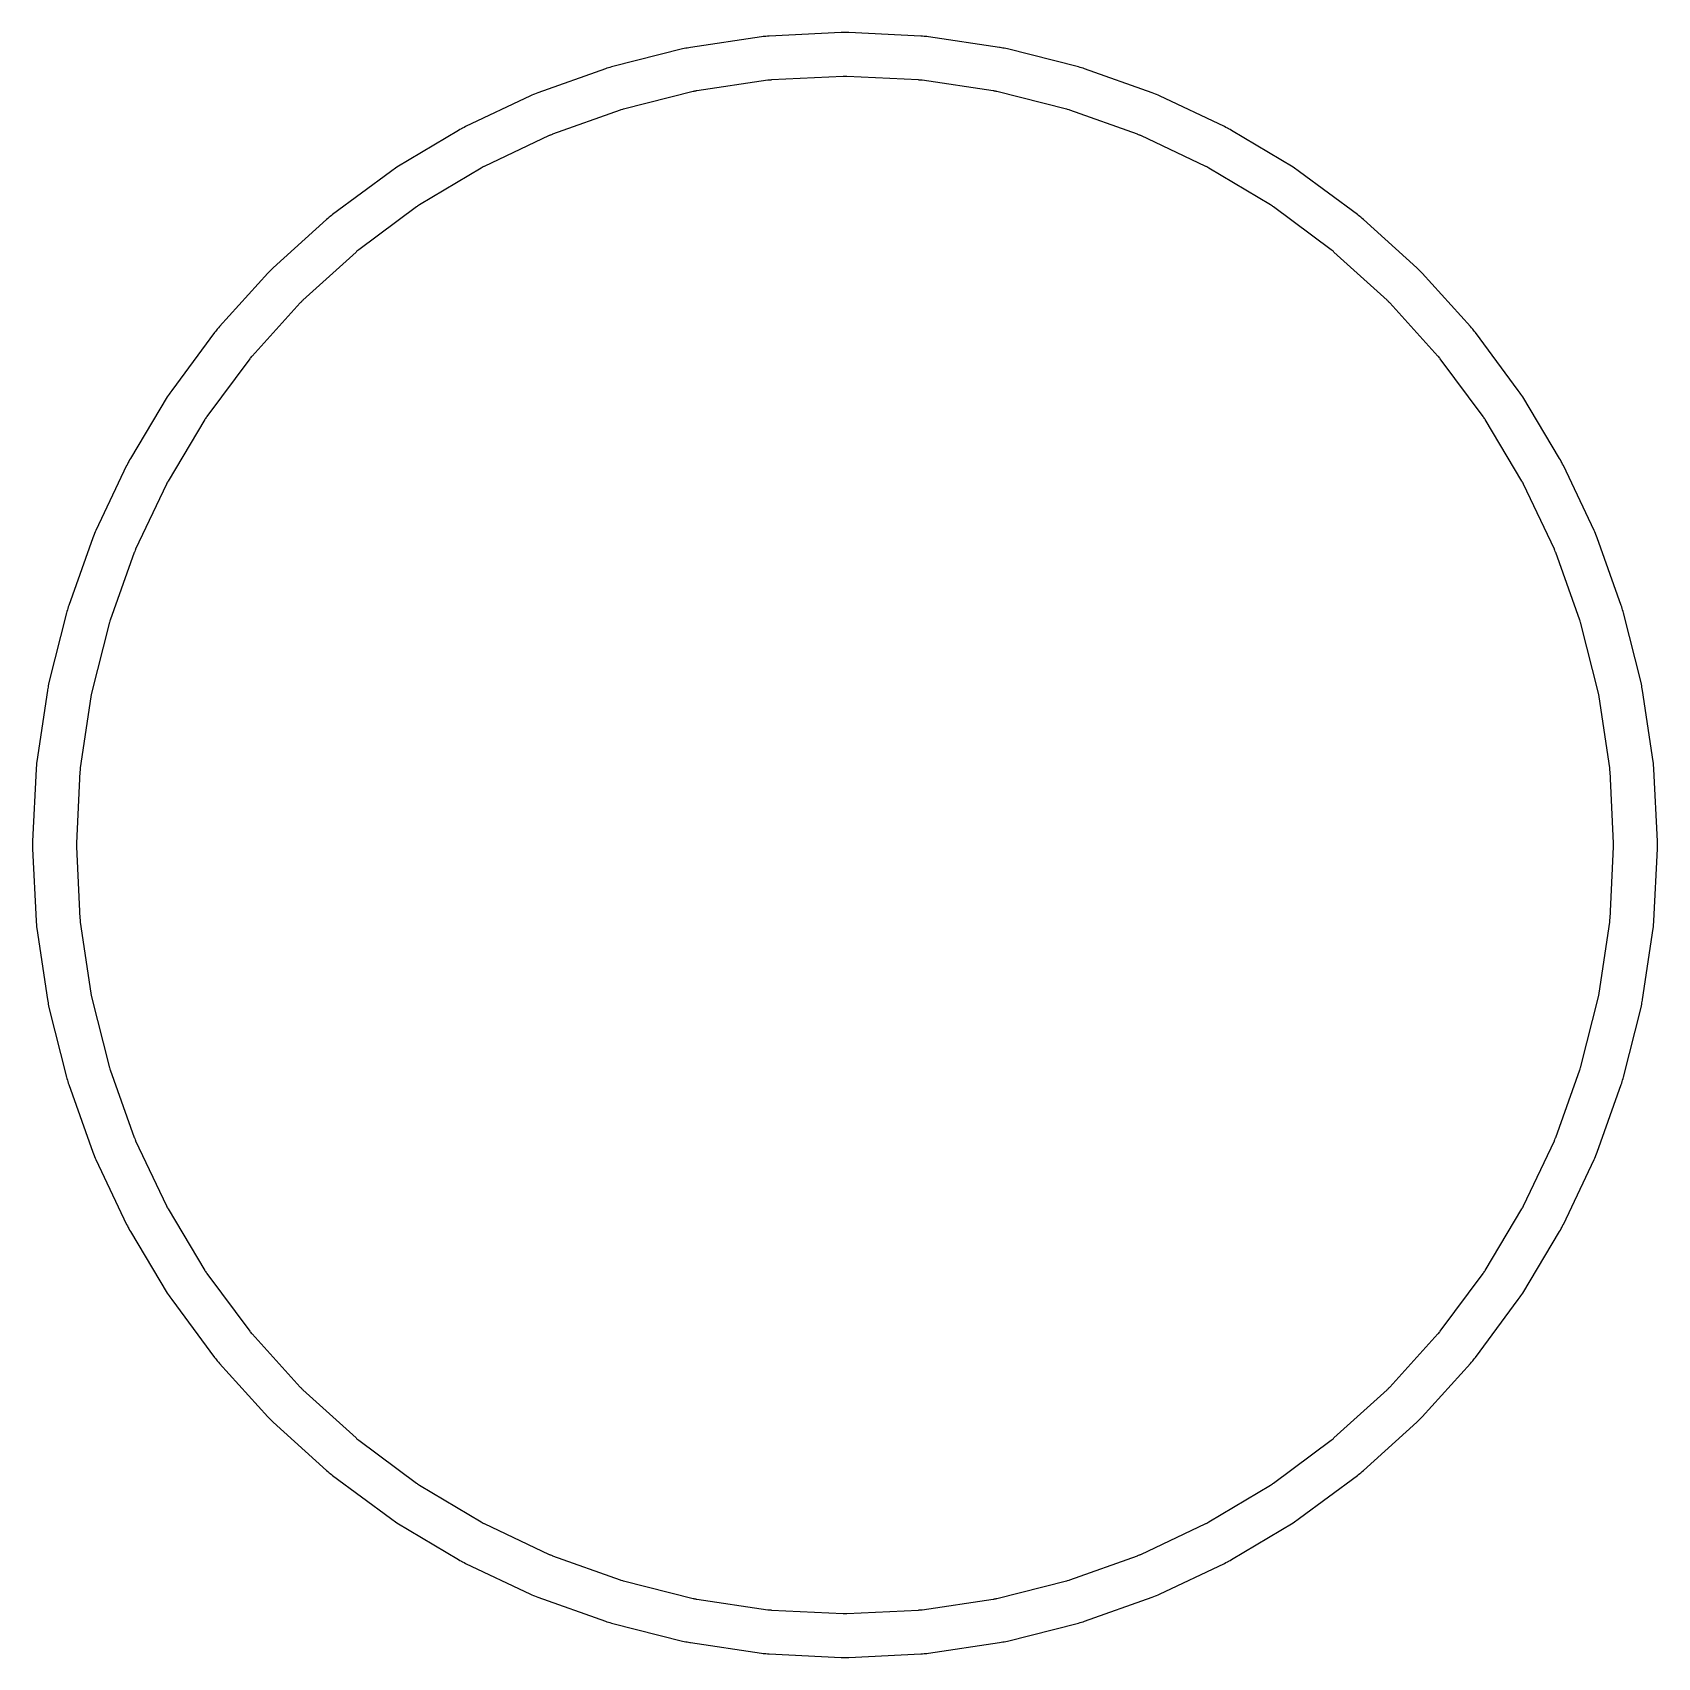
# Model space of a CAD drawing. Header units: metres. Extents: x 67.3 to 150.7, y -117.7 to -39.3.
# Drawn here: x 147.335 to 150.665, y -117.665 to -114.335 of the extents above.
import ezdxf

# ---------------------------------------------------------------- set-up
doc = ezdxf.new("R2010")
doc.units = ezdxf.units.M

msp = doc.modelspace()

# ---------------------------------------------------------------- linework, layer by layer
for points in [[(147.3352, -116.0081), (147.3424, -116.1551), (147.3426, -116.1586), (147.3429, -116.162), (147.3432, -116.1644), (147.3435, -116.1678), (147.344, -116.1712), (147.3656, -116.3168), (147.3661, -116.3202), (147.3668, -116.3236), (147.3672, -116.326), (147.368, -116.3294), (147.3688, -116.3327), (147.4045, -116.4755), (147.4054, -116.4788), (147.4064, -116.4821), (147.4071, -116.4845), (147.4082, -116.488), (147.4092, -116.491), (147.4092, -116.491), (147.4588, -116.6296), (147.46, -116.6328), (147.4613, -116.636), (147.4622, -116.6383), (147.4636, -116.6415), (147.465, -116.6446), (147.5279, -116.7776), (147.5295, -116.7807), (147.531, -116.7838), (147.5322, -116.7859), (147.5339, -116.789), (147.5356, -116.7919), (147.6113, -116.9182), (147.6131, -116.9211), (147.6149, -116.924), (147.6163, -116.926), (147.6182, -116.9289), (147.6203, -116.9317), (147.7079, -117.0499), (147.71, -117.0526), (147.7122, -117.0553), (147.7137, -117.0572), (147.7159, -117.0598), (147.7182, -117.0624), (147.8171, -117.1715), (147.8194, -117.174), (147.8218, -117.1765), (147.8235, -117.1782), (147.826, -117.1806), (147.8285, -117.1829), (147.9376, -117.2818), (147.9402, -117.2841), (147.9428, -117.2863), (147.9447, -117.2878), (147.9474, -117.29), (147.9501, -117.2921), (148.0683, -117.3797), (148.0711, -117.3818), (148.074, -117.3837), (148.076, -117.3851), (148.0789, -117.3869), (148.0818, -117.3887), (148.2081, -117.4644), (148.211, -117.4661), (148.2141, -117.4678), (148.2162, -117.469), (148.2193, -117.4705), (148.2224, -117.4721), (148.3554, -117.535), (148.3585, -117.5364), (148.3617, -117.5378), (148.364, -117.5387), (148.3672, -117.54), (148.3704, -117.5412), (148.509, -117.5908), (148.5122, -117.5919), (148.5155, -117.5929), (148.5179, -117.5936), (148.5214, -117.5947), (148.5245, -117.5955), (148.5245, -117.5955), (148.6673, -117.6312), (148.6706, -117.632), (148.674, -117.6328), (148.6764, -117.6332), (148.6793, -117.6338), (148.6823, -117.6343), (148.6832, -117.6344), (148.6832, -117.6344), (148.8288, -117.656), (148.8322, -117.6565), (148.8356, -117.6568), (148.838, -117.6571), (148.8414, -117.6574), (148.8449, -117.6576), (148.9919, -117.6648), (148.9953, -117.6649), (148.9988, -117.665), (149.0012, -117.665), (149.0047, -117.6649), (149.0081, -117.6648), (149.1551, -117.6576), (149.1586, -117.6574), (149.162, -117.6571), (149.1644, -117.6568), (149.1678, -117.6565), (149.1712, -117.656), (149.3168, -117.6344), (149.3202, -117.6339), (149.3236, -117.6332), (149.326, -117.6328), (149.3294, -117.632), (149.3327, -117.6312), (149.4755, -117.5955), (149.4788, -117.5946), (149.4821, -117.5936), (149.4845, -117.5929), (149.488, -117.5918), (149.491, -117.5908), (149.491, -117.5908), (149.6296, -117.5412), (149.6328, -117.54), (149.636, -117.5387), (149.6383, -117.5378), (149.6415, -117.5364), (149.6446, -117.535), (149.7776, -117.4721), (149.7807, -117.4705), (149.7838, -117.469), (149.7859, -117.4678), (149.789, -117.4661), (149.7919, -117.4644), (149.9182, -117.3887), (149.9211, -117.3869), (149.924, -117.3851), (149.926, -117.3837), (149.9289, -117.3818), (149.9317, -117.3797), (150.0499, -117.2921), (150.0526, -117.29), (150.0553, -117.2878), (150.0572, -117.2863), (150.0598, -117.2841), (150.0624, -117.2818), (150.1715, -117.1829), (150.174, -117.1806), (150.1765, -117.1782), (150.1782, -117.1765), (150.1806, -117.174), (150.1829, -117.1715), (150.2818, -117.0624), (150.2841, -117.0598), (150.2863, -117.0572), (150.2878, -117.0553), (150.29, -117.0526), (150.2921, -117.0499), (150.3797, -116.9317), (150.3818, -116.9289), (150.3837, -116.926), (150.3851, -116.924), (150.3869, -116.9211), (150.3887, -116.9182), (150.4644, -116.7919), (150.4661, -116.789), (150.4678, -116.7859), (150.469, -116.7838), (150.4706, -116.7806), (150.472, -116.7776), (150.4721, -116.7776), (150.535, -116.6446), (150.5364, -116.6415), (150.5378, -116.6383), (150.5387, -116.636), (150.54, -116.6328), (150.5412, -116.6296), (150.5908, -116.491), (150.5919, -116.4878), (150.5929, -116.4845), (150.5936, -116.4821), (150.5946, -116.4788), (150.5955, -116.4755), (150.6312, -116.3327), (150.632, -116.3294), (150.6328, -116.326), (150.6332, -116.3236), (150.6338, -116.3207), (150.6343, -116.3177), (150.6344, -116.3168), (150.6344, -116.3168), (150.656, -116.1712), (150.6565, -116.1678), (150.6568, -116.1644), (150.6571, -116.162), (150.6574, -116.1586), (150.6576, -116.1551), (150.6648, -116.0081), (150.6649, -116.0047), (150.665, -116.0012), (150.665, -115.9988), (150.6649, -115.9953), (150.6648, -115.9919), (150.6576, -115.8449), (150.6574, -115.8414), (150.6571, -115.838), (150.6568, -115.8356), (150.6565, -115.8322), (150.656, -115.8288), (150.6344, -115.6832), (150.6339, -115.6798), (150.6332, -115.6764), (150.6328, -115.674), (150.632, -115.6706), (150.6312, -115.6673), (150.5955, -115.5245), (150.5946, -115.5212), (150.5936, -115.5179), (150.5929, -115.5155), (150.5918, -115.512), (150.5908, -115.509), (150.5908, -115.509), (150.5412, -115.3704), (150.54, -115.3672), (150.5387, -115.364), (150.5378, -115.3617), (150.5364, -115.3585), (150.535, -115.3554), (150.4721, -115.2224), (150.4705, -115.2193), (150.469, -115.2162), (150.4678, -115.2141), (150.4661, -115.211), (150.4644, -115.2081), (150.3887, -115.0818), (150.3869, -115.0789), (150.3851, -115.076), (150.3837, -115.074), (150.3818, -115.0711), (150.3797, -115.0683), (150.2921, -114.9501), (150.29, -114.9474), (150.2878, -114.9447), (150.2863, -114.9428), (150.2841, -114.9402), (150.2818, -114.9376), (150.1829, -114.8285), (150.1806, -114.826), (150.1782, -114.8235), (150.1765, -114.8218), (150.174, -114.8194), (150.1715, -114.8171), (150.0624, -114.7182), (150.0598, -114.7159), (150.0572, -114.7137), (150.0553, -114.7122), (150.0526, -114.71), (150.0499, -114.7079), (149.9317, -114.6203), (149.9289, -114.6182), (149.926, -114.6163), (149.924, -114.6149), (149.9211, -114.6131), (149.9182, -114.6113), (149.7919, -114.5356), (149.789, -114.5339), (149.7859, -114.5322), (149.7838, -114.531), (149.7807, -114.5295), (149.7776, -114.5279), (149.6446, -114.465), (149.6415, -114.4636), (149.6383, -114.4622), (149.636, -114.4613), (149.6328, -114.46), (149.6296, -114.4588), (149.491, -114.4092), (149.4878, -114.4081), (149.4845, -114.4071), (149.4821, -114.4064), (149.4786, -114.4053), (149.4755, -114.4045), (149.4755, -114.4045), (149.3327, -114.3688), (149.3294, -114.368), (149.326, -114.3672), (149.3236, -114.3668), (149.3207, -114.3662), (149.3177, -114.3657), (149.3168, -114.3656), (149.3168, -114.3656), (149.1712, -114.344), (149.1678, -114.3435), (149.1644, -114.3432), (149.162, -114.3429), (149.1586, -114.3426), (149.1551, -114.3424), (149.0081, -114.3352), (149.0047, -114.3351), (149.0012, -114.335), (148.9988, -114.335), (148.9953, -114.3351), (148.9919, -114.3352), (148.8449, -114.3424), (148.8414, -114.3426), (148.838, -114.3429), (148.8356, -114.3432), (148.8322, -114.3435), (148.8288, -114.344), (148.6832, -114.3656), (148.6798, -114.3661), (148.6764, -114.3668), (148.674, -114.3672), (148.6706, -114.368), (148.6673, -114.3688), (148.5245, -114.4045), (148.5212, -114.4054), (148.5179, -114.4064), (148.5155, -114.4071), (148.512, -114.4082), (148.509, -114.4092), (148.509, -114.4092), (148.3704, -114.4588), (148.3672, -114.46), (148.364, -114.4613), (148.3617, -114.4622), (148.3585, -114.4636), (148.3554, -114.465), (148.2224, -114.5279), (148.2193, -114.5295), (148.2162, -114.531), (148.2141, -114.5322), (148.211, -114.5339), (148.2081, -114.5356), (148.0818, -114.6113), (148.0789, -114.6131), (148.076, -114.6149), (148.074, -114.6163), (148.0711, -114.6182), (148.0683, -114.6203), (147.9501, -114.7079), (147.9474, -114.71), (147.9447, -114.7122), (147.9428, -114.7137), (147.9402, -114.7159), (147.9376, -114.7182), (147.8285, -114.8171), (147.826, -114.8194), (147.8235, -114.8218), (147.8218, -114.8235), (147.8194, -114.826), (147.8171, -114.8285), (147.7182, -114.9376), (147.7159, -114.9402), (147.7137, -114.9428), (147.7122, -114.9447), (147.71, -114.9474), (147.7079, -114.9501), (147.6203, -115.0683), (147.6182, -115.0711), (147.6163, -115.074), (147.6149, -115.076), (147.6131, -115.0789), (147.6113, -115.0818), (147.5356, -115.2081), (147.5339, -115.211), (147.5322, -115.2141), (147.531, -115.2162), (147.5294, -115.2194), (147.528, -115.2224), (147.5279, -115.2224), (147.465, -115.3554), (147.4636, -115.3585), (147.4622, -115.3617), (147.4613, -115.364), (147.46, -115.3672), (147.4588, -115.3704), (147.4092, -115.509), (147.4081, -115.5122), (147.4071, -115.5155), (147.4064, -115.5179), (147.4054, -115.5212), (147.4045, -115.5245), (147.3688, -115.6673), (147.368, -115.6706), (147.3672, -115.674), (147.3668, -115.6764), (147.3662, -115.6793), (147.3657, -115.6823), (147.3656, -115.6832), (147.3656, -115.6832), (147.344, -115.8288), (147.3435, -115.8322), (147.3432, -115.8356), (147.3429, -115.838), (147.3426, -115.8414), (147.3424, -115.8449), (147.3352, -115.9919), (147.3351, -115.9953), (147.335, -115.9988), (147.335, -116.0012), (147.3351, -116.0047), (147.3352, -116.0081)], [(147.4251, -116.0037), (147.4323, -116.1507), (147.4324, -116.1519), (147.4325, -116.1532), (147.4327, -116.1556), (147.4329, -116.1568), (147.433, -116.158), (147.4546, -116.3036), (147.4548, -116.3049), (147.455, -116.3061), (147.4555, -116.3085), (147.4558, -116.3097), (147.4561, -116.3109), (147.4918, -116.4537), (147.4921, -116.4548), (147.4925, -116.456), (147.4932, -116.4584), (147.4936, -116.4596), (147.494, -116.4607), (147.494, -116.4607), (147.5436, -116.5993), (147.544, -116.6004), (147.5444, -116.6016), (147.5454, -116.6039), (147.5459, -116.605), (147.5464, -116.6061), (147.6093, -116.7392), (147.6098, -116.7403), (147.6104, -116.7414), (147.6116, -116.7435), (147.6122, -116.7446), (147.6128, -116.7457), (147.6885, -116.8719), (147.6891, -116.873), (147.6898, -116.874), (147.6911, -116.876), (147.6918, -116.877), (147.6925, -116.878), (147.7802, -116.9963), (147.781, -116.9973), (147.7817, -116.9982), (147.7833, -117.0001), (147.7841, -117.001), (147.7849, -117.002), (147.8838, -117.111), (147.8846, -117.1119), (147.8855, -117.1128), (147.8872, -117.1145), (147.8881, -117.1154), (147.889, -117.1162), (147.998, -117.2151), (147.999, -117.2159), (147.9999, -117.2167), (148.0018, -117.2183), (148.0027, -117.219), (148.0037, -117.2198), (148.122, -117.3075), (148.123, -117.3082), (148.124, -117.3089), (148.126, -117.3102), (148.127, -117.3109), (148.1281, -117.3115), (148.2543, -117.3872), (148.2554, -117.3878), (148.2565, -117.3884), (148.2586, -117.3896), (148.2597, -117.3902), (148.2608, -117.3907), (148.3939, -117.4536), (148.395, -117.4541), (148.3961, -117.4546), (148.3984, -117.4556), (148.3996, -117.456), (148.4007, -117.4564), (148.5393, -117.506), (148.5405, -117.5064), (148.5416, -117.5068), (148.544, -117.5075), (148.5453, -117.5079), (148.5463, -117.5082), (148.5463, -117.5082), (148.6891, -117.5439), (148.6903, -117.5442), (148.6915, -117.5445), (148.6939, -117.545), (148.695, -117.5452), (148.6961, -117.5453), (148.6964, -117.5454), (148.6964, -117.5454), (148.842, -117.567), (148.8432, -117.5671), (148.8444, -117.5673), (148.8468, -117.5675), (148.8481, -117.5676), (148.8493, -117.5677), (148.9963, -117.5749), (148.9975, -117.575), (148.9988, -117.575), (149.0012, -117.575), (149.0025, -117.575), (149.0037, -117.5749), (149.1507, -117.5677), (149.1519, -117.5676), (149.1532, -117.5675), (149.1556, -117.5673), (149.1568, -117.5671), (149.158, -117.567), (149.3036, -117.5454), (149.3049, -117.5452), (149.3061, -117.545), (149.3085, -117.5445), (149.3097, -117.5442), (149.3109, -117.5439), (149.4537, -117.5082), (149.4548, -117.5079), (149.456, -117.5075), (149.4584, -117.5068), (149.4596, -117.5064), (149.4607, -117.506), (149.4607, -117.506), (149.5993, -117.4564), (149.6004, -117.456), (149.6016, -117.4556), (149.6039, -117.4546), (149.605, -117.4541), (149.6061, -117.4536), (149.7392, -117.3907), (149.7403, -117.3902), (149.7414, -117.3896), (149.7435, -117.3884), (149.7446, -117.3878), (149.7457, -117.3872), (149.8719, -117.3115), (149.873, -117.3109), (149.874, -117.3102), (149.876, -117.3089), (149.877, -117.3082), (149.878, -117.3075), (149.9963, -117.2198), (149.9973, -117.219), (149.9982, -117.2183), (150.0001, -117.2167), (150.001, -117.2159), (150.002, -117.2151), (150.111, -117.1162), (150.1119, -117.1154), (150.1128, -117.1145), (150.1145, -117.1128), (150.1154, -117.1119), (150.1162, -117.111), (150.2151, -117.002), (150.2159, -117.001), (150.2167, -117.0001), (150.2183, -116.9982), (150.219, -116.9973), (150.2198, -116.9963), (150.3075, -116.878), (150.3082, -116.877), (150.3089, -116.876), (150.3102, -116.874), (150.3109, -116.873), (150.3115, -116.8719), (150.3872, -116.7457), (150.3878, -116.7446), (150.3884, -116.7435), (150.3896, -116.7414), (150.3902, -116.7402), (150.3907, -116.7392), (150.3907, -116.7392), (150.4536, -116.6061), (150.4541, -116.605), (150.4546, -116.6039), (150.4556, -116.6016), (150.456, -116.6004), (150.4564, -116.5993), (150.506, -116.4607), (150.5064, -116.4595), (150.5068, -116.4584), (150.5075, -116.456), (150.5079, -116.4548), (150.5082, -116.4537), (150.5439, -116.3109), (150.5442, -116.3097), (150.5445, -116.3085), (150.545, -116.3061), (150.5452, -116.305), (150.5453, -116.3039), (150.5454, -116.3036), (150.5454, -116.3036), (150.567, -116.158), (150.5671, -116.1568), (150.5673, -116.1556), (150.5675, -116.1532), (150.5676, -116.1519), (150.5677, -116.1507), (150.5749, -116.0037), (150.575, -116.0025), (150.575, -116.0012), (150.575, -115.9988), (150.575, -115.9975), (150.5749, -115.9963), (150.5677, -115.8493), (150.5676, -115.8481), (150.5675, -115.8468), (150.5673, -115.8444), (150.5671, -115.8432), (150.567, -115.842), (150.5454, -115.6964), (150.5452, -115.6951), (150.545, -115.6939), (150.5445, -115.6915), (150.5442, -115.6903), (150.5439, -115.6891), (150.5082, -115.5463), (150.5079, -115.5452), (150.5075, -115.544), (150.5068, -115.5416), (150.5064, -115.5404), (150.506, -115.5393), (150.506, -115.5393), (150.4564, -115.4007), (150.456, -115.3996), (150.4556, -115.3984), (150.4546, -115.3961), (150.4541, -115.395), (150.4536, -115.3939), (150.3907, -115.2608), (150.3902, -115.2597), (150.3896, -115.2586), (150.3884, -115.2565), (150.3878, -115.2554), (150.3872, -115.2543), (150.3115, -115.1281), (150.3109, -115.127), (150.3102, -115.126), (150.3089, -115.124), (150.3082, -115.123), (150.3075, -115.122), (150.2198, -115.0037), (150.219, -115.0027), (150.2183, -115.0018), (150.2167, -114.9999), (150.2159, -114.999), (150.2151, -114.998), (150.1162, -114.889), (150.1154, -114.8881), (150.1145, -114.8872), (150.1128, -114.8855), (150.1119, -114.8846), (150.111, -114.8838), (150.002, -114.7849), (150.001, -114.7841), (150.0001, -114.7833), (149.9982, -114.7817), (149.9973, -114.781), (149.9963, -114.7802), (149.878, -114.6925), (149.877, -114.6918), (149.876, -114.6911), (149.874, -114.6898), (149.873, -114.6891), (149.8719, -114.6885), (149.7457, -114.6128), (149.7446, -114.6122), (149.7435, -114.6116), (149.7414, -114.6104), (149.7403, -114.6098), (149.7392, -114.6093), (149.6061, -114.5464), (149.605, -114.5459), (149.6039, -114.5454), (149.6016, -114.5444), (149.6004, -114.544), (149.5993, -114.5436), (149.4607, -114.494), (149.4595, -114.4936), (149.4584, -114.4932), (149.456, -114.4925), (149.4547, -114.4921), (149.4537, -114.4918), (149.4537, -114.4918), (149.3109, -114.4561), (149.3097, -114.4558), (149.3085, -114.4555), (149.3061, -114.455), (149.305, -114.4548), (149.3039, -114.4547), (149.3036, -114.4546), (149.3036, -114.4546), (149.158, -114.433), (149.1568, -114.4329), (149.1556, -114.4327), (149.1532, -114.4325), (149.1519, -114.4324), (149.1507, -114.4323), (149.0037, -114.4251), (149.0025, -114.425), (149.0012, -114.425), (148.9988, -114.425), (148.9975, -114.425), (148.9963, -114.4251), (148.8493, -114.4323), (148.8481, -114.4324), (148.8468, -114.4325), (148.8444, -114.4327), (148.8432, -114.4329), (148.842, -114.433), (148.6964, -114.4546), (148.6951, -114.4548), (148.6939, -114.455), (148.6915, -114.4555), (148.6903, -114.4558), (148.6891, -114.4561), (148.5463, -114.4918), (148.5452, -114.4921), (148.544, -114.4925), (148.5416, -114.4932), (148.5404, -114.4936), (148.5393, -114.494), (148.5393, -114.494), (148.4007, -114.5436), (148.3996, -114.544), (148.3984, -114.5444), (148.3961, -114.5454), (148.395, -114.5459), (148.3939, -114.5464), (148.2608, -114.6093), (148.2597, -114.6098), (148.2586, -114.6104), (148.2565, -114.6116), (148.2554, -114.6122), (148.2543, -114.6128), (148.1281, -114.6885), (148.127, -114.6891), (148.126, -114.6898), (148.124, -114.6911), (148.123, -114.6918), (148.122, -114.6925), (148.0037, -114.7802), (148.0027, -114.781), (148.0018, -114.7817), (147.9999, -114.7833), (147.999, -114.7841), (147.998, -114.7849), (147.889, -114.8838), (147.8881, -114.8846), (147.8872, -114.8855), (147.8855, -114.8872), (147.8846, -114.8881), (147.8838, -114.889), (147.7849, -114.998), (147.7841, -114.999), (147.7833, -114.9999), (147.7817, -115.0018), (147.781, -115.0027), (147.7802, -115.0037), (147.6925, -115.122), (147.6918, -115.123), (147.6911, -115.124), (147.6898, -115.126), (147.6891, -115.127), (147.6885, -115.1281), (147.6128, -115.2543), (147.6122, -115.2554), (147.6116, -115.2565), (147.6104, -115.2586), (147.6098, -115.2598), (147.6093, -115.2608), (147.6093, -115.2608), (147.5464, -115.3939), (147.5459, -115.395), (147.5454, -115.3961), (147.5444, -115.3984), (147.544, -115.3996), (147.5436, -115.4007), (147.494, -115.5393), (147.4936, -115.5405), (147.4932, -115.5416), (147.4925, -115.544), (147.4921, -115.5452), (147.4918, -115.5463), (147.4561, -115.6891), (147.4558, -115.6903), (147.4555, -115.6915), (147.455, -115.6939), (147.4548, -115.695), (147.4547, -115.6961), (147.4546, -115.6964), (147.4546, -115.6964), (147.433, -115.842), (147.4329, -115.8432), (147.4327, -115.8444), (147.4325, -115.8468), (147.4324, -115.8481), (147.4323, -115.8493), (147.4251, -115.9963), (147.425, -115.9975), (147.425, -115.9988), (147.425, -116.0012), (147.425, -116.0025), (147.4251, -116.0037)]]:
    msp.add_lwpolyline(points)

doc.saveas('drawing.dxf')
